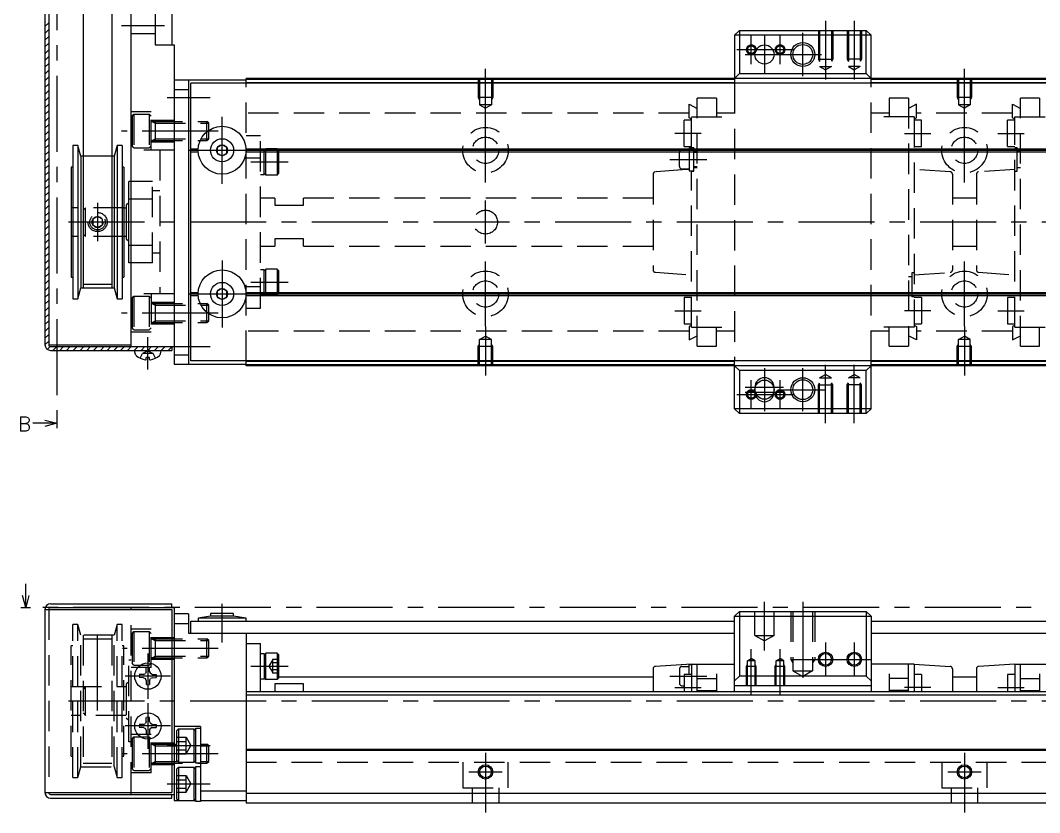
# Model space of a CAD drawing. Extents: x -2 to 804, y -8 to 279.
# Drawn here: x 187.6 to 400.4, y 8 to 173.4 of the extents above; entities that cross this region are included whole.
import ezdxf

# ---------------------------------------------------------------- set-up
doc = ezdxf.new("R2010")
doc.units = 0
doc.header["$LTSCALE"] = 0.5
doc.linetypes.add('CENTER', pattern=[50.8, 31.75, -6.35, 6.35, -6.35])
doc.linetypes.add('DASHED', pattern=[19.05, 12.7, -6.35])
for name, color, linetype in [('MSM_CENTER', 1, 'CENTER'), ('MSM_CONTINUOUS', 7, 'CONTINUOUS'), ('MSM_DASHED', 4, 'DASHED'), ('MSM_NARROW', 5, 'CONTINUOUS'), ('MSM_PART_NUMBER', 7, 'CONTINUOUS')]:
    doc.layers.add(name, color=color, linetype=linetype)
doc.styles.get("Standard").update_dxf_attribs({"font": 'txt.shx', "height": 3, "bigfont": 'bigfont.shx'})

msp = doc.modelspace()

# ---------------------------------------------------------------- linework, layer by layer
at = {"layer": 'MSM_CENTER'}
for p, q in [((195.24, 238.06), (195.24, 90.3)), ((355.74, 173.3), (355.74, 161.09)), ((361.74, 173.3), (361.74, 161.09)), ((217.74, 172.3), (208.74, 172.3)), ((340.24, 164.3), (340.24, 170.3)), ((342.99, 170.3), (342.99, 162.3)), ((346.24, 164.3), (346.24, 170.3)), ((350.99, 161.8), (350.99, 170.8)), ((337.24, 167.3), (349.24, 167.3)), ((338.99, 166.3), (355.49, 166.3)), ((284.74, 153.09), (284.74, 163.3)), ((384.74, 153.09), (384.74, 163.3)), ((218.24, 157.3), (227.24, 157.3)), ((229.74, 139.3), (229.74, 153.3)), ((284.74, 139.55), (284.74, 153.05)), ((384.74, 139.55), (384.74, 153.05)), ((228.94, 150.3), (208.74, 150.3)), ((329.74, 149.8), (324.24, 149.8)), ((372.24, 149.8), (377.74, 149.8)), ((391.74, 149.8), (397.24, 149.8)), ((222.74, 146.3), (236.74, 146.3)), ((277.99, 146.3), (291.49, 146.3)), ((377.99, 146.3), (391.49, 146.3)), ((235.74, 143.86), (243.54, 143.86)), ((323.24, 144.4), (330.94, 144.4)), ((203.74, 135.3), (203.74, 127.3)), ((284.74, 126.8), (284.74, 135.8)), ((797.74, 131.3), (196.24, 131.3)), ((229.74, 123.3), (229.74, 109.3)), ((284.74, 109.55), (284.74, 123.05)), ((384.74, 109.55), (384.74, 123.05)), ((235.74, 118.74), (243.54, 118.74)), ((222.74, 116.3), (236.74, 116.3)), ((277.99, 116.3), (291.49, 116.3)), ((377.99, 116.3), (391.49, 116.3)), ((324.24, 112.8), (329.74, 112.8)), ((377.74, 112.8), (372.24, 112.8)), ((391.74, 112.8), (397.24, 112.8)), ((228.94, 112.3), (208.74, 112.3)), ((284.74, 109.51), (284.74, 99.3)), ((384.74, 109.51), (384.74, 99.3)), ((214.24, 100.54), (214.24, 107.3)), ((218.24, 105.3), (227.24, 105.3)), ((342.99, 100.8), (342.99, 91.8)), ((350.99, 91.8), (350.99, 100.8)), ((355.74, 89.3), (355.74, 101.51)), ((361.74, 89.3), (361.74, 101.51)), ((340.24, 92.3), (340.24, 98.3)), ((346.24, 92.3), (346.24, 98.3)), ((338.99, 96.8), (346.99, 96.8)), ((338.99, 95.8), (346.99, 95.8)), ((346.49, 96.3), (355.49, 96.3)), ((337.24, 95.3), (349.24, 95.3)), ((229.74, 43.5), (229.74, 51.6)), ((342.99, 41.85), (342.99, 52)), ((350.99, 52), (350.99, 34.41)), ((798.74, 50.8), (189.74, 50.8)), ((203.74, 29.3), (203.74, 47.05)), ((355.74, 43.5), (355.74, 36.5)), ((361.74, 43.5), (361.74, 36.5)), ((228.94, 42.3), (208.94, 42.3)), ((214.24, 41.25), (214.24, 31.75)), ((340.24, 32.5), (340.24, 42.15)), ((346.24, 32.5), (346.24, 42.15)), ((235.74, 38.55), (243.54, 38.55)), ((352.24, 40), (365.24, 40)), ((218.99, 36.5), (209.49, 36.5)), ((323.24, 36.5), (330.94, 36.5)), ((324.24, 34.1), (329.74, 34.1)), ((377.74, 34.1), (372.24, 34.1)), ((391.74, 34.1), (397.24, 34.1)), ((797.74, 31.3), (196.24, 31.3)), ((214.24, 30.85), (214.24, 21.35)), ((218.99, 26.1), (209.49, 26.1)), ((218.24, 22), (227.24, 22)), ((228.94, 20.3), (208.94, 20.3)), ((284.74, 20.5), (284.74, 8)), ((384.74, 20.5), (384.74, 8)), ((281.24, 16.5), (288.24, 16.5)), ((381.24, 16.5), (388.24, 16.5)), ((218.24, 14), (227.24, 14))]:
    msp.add_line(p, q, dxfattribs=at)
at = {"layer": 'MSM_CONTINUOUS'}
for p, q in [((210.74, 105.3), (210.74, 232.3)), ((192.74, 231.9), (192.74, 105.7)), ((193.54, 231.9), (193.54, 105.7)), ((215.74, 227.3), (215.74, 168.3)), ((200.74, 216.05), (200.74, 117.55)), ((206.74, 216.05), (206.74, 117.55)), ((219.24, 181.8), (219.24, 168.3)), ((337.74, 171.3), (336.74, 170.3)), ((365.24, 170.3), (336.74, 170.3)), ((336.74, 170.3), (336.74, 160.3)), ((337.74, 171.3), (364.24, 171.3)), ((337.74, 171.3), (337.74, 162.3)), ((365.24, 170.3), (364.24, 171.3)), ((364.24, 162.3), (364.24, 171.3)), ((365.24, 160.3), (365.24, 170.3)), ((215.74, 168.3), (219.74, 168.3)), ((219.74, 168.3), (219.74, 101.6)), ((337.74, 162.3), (336.74, 161.3)), ((337.74, 162.3), (364.24, 162.3)), ((365.24, 161.3), (364.24, 162.3)), ((219.74, 161), (234.74, 161)), ((222.74, 161), (222.74, 101.6)), ((795.24, 160.3), (223.24, 160.3)), ((223.24, 102.3), (223.24, 160.3)), ((784.74, 161.3), (234.74, 161.3)), ((234.74, 160.3), (234.74, 161.3)), ((336.74, 161.1), (234.74, 161.1)), ((336.74, 160.4), (234.74, 160.4)), ((404.24, 161.1), (365.24, 161.1)), ((404.24, 160.4), (365.24, 160.4)), ((219.74, 159), (222.74, 159)), ((198.6, 147.3), (198.6, 115.3)), ((199.63, 147.3), (198.6, 147.3)), ((199.63, 147.3), (199.63, 115.3)), ((200.24, 145.05), (199.63, 147.3)), ((207.84, 147.3), (207.24, 145.05)), ((207.84, 147.3), (207.84, 115.3)), ((208.87, 147.3), (207.84, 147.3)), ((208.87, 147.3), (208.87, 115.3)), ((229.74, 147.45), (228.74, 146.88)), ((228.74, 146.88), (228.74, 145.72)), ((230.74, 146.88), (229.74, 147.45)), ((230.74, 145.72), (230.74, 146.88)), ((200.24, 145.05), (200.24, 117.55)), ((200.74, 145.05), (200.24, 145.05)), ((207.24, 145.05), (206.74, 145.05)), ((207.24, 145.05), (207.24, 117.55)), ((223.24, 146.6), (224.75, 146.6)), ((223.24, 146.3), (224.74, 146.3)), ((223.24, 146), (224.75, 146)), ((228.74, 145.72), (229.74, 145.15)), ((229.74, 145.15), (230.74, 145.72)), ((234.73, 146.6), (783.75, 146.6)), ((234.73, 146), (783.75, 146)), ((234.74, 146.3), (783.74, 146.3)), ((198.24, 142.8), (198.24, 119.8)), ((198.6, 142.8), (198.24, 142.8)), ((209.24, 142.8), (208.87, 142.8)), ((209.24, 142.8), (209.24, 119.8)), ((210.24, 122.8), (210.24, 139.8)), ((210.74, 139.8), (210.24, 139.8)), ((209.24, 134.3), (209.74, 134.3)), ((210.24, 135.3), (209.74, 134.8)), ((209.74, 134.8), (209.74, 127.8)), ((210.24, 136.12), (210.74, 136.12)), ((209.74, 128.3), (209.24, 128.3)), ((209.74, 127.8), (210.24, 127.3)), ((210.24, 126.48), (210.74, 126.48)), ((210.74, 122.8), (210.24, 122.8)), ((198.24, 119.8), (198.6, 119.8)), ((208.87, 119.8), (209.24, 119.8)), ((199.63, 115.3), (200.24, 117.55)), ((200.24, 117.55), (207.24, 117.55)), ((207.24, 117.55), (207.84, 115.3)), ((229.74, 117.45), (228.74, 116.88)), ((230.74, 116.88), (229.74, 117.45)), ((198.6, 115.3), (199.63, 115.3)), ((207.84, 115.3), (208.87, 115.3)), ((223.24, 116.6), (224.75, 116.6)), ((223.24, 116.3), (224.74, 116.3)), ((223.24, 116), (224.75, 116)), ((228.74, 116.88), (228.74, 115.72)), ((228.74, 115.72), (229.74, 115.15)), ((229.74, 115.15), (230.74, 115.72)), ((230.74, 115.72), (230.74, 116.88)), ((234.73, 116.6), (783.75, 116.6)), ((234.73, 116), (783.75, 116)), ((234.74, 116.3), (783.74, 116.3)), ((193.54, 105.7), (210.74, 105.7)), ((193.94, 105.3), (219.74, 105.3)), ((193.94, 104.5), (219.24, 104.5)), ((211.52, 104.1), (211.49, 104.5)), ((216.95, 104.1), (216.99, 104.5)), ((219.24, 105.3), (219.24, 104.5)), ((213.91, 102.62), (213.92, 103)), ((214.55, 103), (213.92, 103)), ((214.57, 102.62), (214.55, 103)), ((219.74, 103.6), (222.74, 103.6)), ((795.24, 102.3), (223.24, 102.3)), ((234.74, 101.3), (234.74, 102.3)), ((336.74, 102.2), (234.74, 102.2)), ((336.74, 92.3), (336.74, 102.3)), ((365.24, 92.3), (365.24, 102.3)), ((404.24, 102.2), (365.24, 102.2)), ((219.74, 101.6), (234.74, 101.6)), ((336.74, 101.5), (234.74, 101.5)), ((784.74, 101.3), (234.74, 101.3)), ((336.74, 101.3), (337.74, 100.3)), ((364.24, 100.3), (337.74, 100.3)), ((337.74, 100.3), (337.74, 91.3)), ((364.24, 100.3), (365.24, 101.3)), ((364.24, 91.3), (364.24, 100.3)), ((404.24, 101.5), (365.24, 101.5)), ((340.99, 96.8), (340.99, 95.8)), ((344.99, 95.8), (344.99, 96.8)), ((336.74, 92.3), (337.74, 91.3)), ((365.24, 92.3), (336.74, 92.3)), ((364.24, 91.3), (365.24, 92.3)), ((192.74, 89.97), (195.24, 89.3)), ((195.24, 90.3), (195.24, 88.3)), ((364.24, 91.3), (337.74, 91.3)), ((195.24, 89.3), (190.24, 89.3)), ((195.24, 89.3), (192.74, 88.63)), ((188.74, 50.8), (188.74, 55.8)), ((188.74, 50.8), (188.07, 53.3)), ((189.41, 53.3), (188.74, 50.8)), ((193.94, 51.6), (219.24, 51.6)), ((219.24, 50.8), (219.24, 51.6)), ((187.74, 50.8), (189.74, 50.8)), ((192.74, 50.4), (219.24, 50.4)), ((192.74, 50.4), (192.74, 12.2)), ((193.94, 50.8), (219.74, 50.8)), ((210.74, 50.4), (210.74, 50.8)), ((219.24, 50.4), (219.24, 12.2)), ((219.74, 50.8), (219.74, 10.5)), ((222.74, 49.5), (219.74, 49.5)), ((222.74, 49.5), (222.74, 45.5)), ((227.34, 49), (224.74, 48.6)), ((232.14, 49.6), (227.34, 49.6)), ((227.34, 49.6), (227.34, 49)), ((232.14, 49), (227.34, 49)), ((232.14, 49), (232.14, 49.6)), ((234.74, 48.6), (232.14, 49)), ((337.74, 50), (336.74, 49)), ((336.74, 33.2), (336.74, 49)), ((336.74, 49), (365.24, 49)), ((337.74, 50), (364.24, 50)), ((337.74, 50), (337.74, 36.5)), ((365.24, 49), (364.24, 50)), ((364.24, 50), (364.24, 36.5)), ((365.24, 49), (365.24, 33.2)), ((219.74, 47.5), (222.74, 47.5)), ((223.24, 45.5), (223.24, 48)), ((223.24, 48), (336.74, 48)), ((234.74, 48.6), (224.74, 48.6)), ((224.74, 48.6), (224.74, 48)), ((234.74, 48), (234.74, 48.6)), ((365.24, 48), (404.24, 48)), ((222.74, 45.5), (336.74, 45.5)), ((234.74, 45.5), (234.74, 10)), ((365.24, 45.5), (404.24, 45.5)), ((234.74, 43.3), (237.74, 43.3)), ((237.74, 33.2), (237.74, 43.3)), ((238.54, 41.15), (237.74, 41.15)), ((238.54, 41), (238.84, 41.3)), ((238.54, 41.15), (238.54, 35.95)), ((238.84, 35.8), (238.84, 41.3)), ((241.24, 41.3), (238.84, 41.3)), ((241.24, 41.3), (241.24, 35.8)), ((241.54, 41), (241.24, 41.3)), ((241.54, 41), (241.54, 36.1)), ((327.74, 39), (320.21, 38.53)), ((327.74, 39), (327.74, 33.2)), ((327.74, 39), (336.74, 39)), ((328.94, 33.2), (328.94, 39)), ((374.24, 39), (365.24, 39)), ((373.04, 33.2), (373.04, 39)), ((374.24, 39), (374.24, 33.2)), ((374.24, 39), (381.77, 38.53)), ((395.24, 39), (387.71, 38.53)), ((395.24, 39), (395.24, 33.2)), ((395.24, 39), (404.24, 39)), ((396.44, 33.2), (396.44, 39)), ((213.31, 36.83), (212.46, 36.82)), ((213.31, 36.17), (212.46, 36.18)), ((213.31, 36.83), (213.72, 37.02)), ((213.91, 37.42), (213.72, 37.02)), ((213.91, 37.42), (213.92, 38.27)), ((214.57, 37.42), (214.55, 38.27)), ((214.57, 37.42), (214.76, 37.02)), ((215.16, 36.83), (214.76, 37.02)), ((215.16, 36.83), (216.01, 36.82)), ((215.16, 36.17), (216.01, 36.18)), ((319.74, 36.3), (241.54, 36.3)), ((319.74, 38.03), (319.74, 33.2)), ((326.24, 36.85), (326.24, 33.2)), ((327.74, 36.85), (326.24, 36.85)), ((332.94, 37), (332.94, 33.2)), ((336.74, 35.5), (337.74, 36.5)), ((364.24, 36.5), (337.74, 36.5)), ((364.24, 36.5), (365.24, 35.5)), ((369.04, 37), (369.04, 33.2)), ((375.74, 36.85), (374.24, 36.85)), ((375.74, 36.85), (375.74, 33.2)), ((382.24, 38.03), (382.24, 33.2)), ((387.24, 36.3), (382.24, 36.3)), ((387.24, 38.03), (387.24, 33.2)), ((393.74, 36.85), (393.74, 33.2)), ((395.24, 36.85), (393.74, 36.85)), ((400.44, 37), (400.44, 33.2)), ((213.31, 36.17), (213.72, 35.98)), ((213.91, 35.58), (213.72, 35.98)), ((213.91, 35.58), (213.92, 34.73)), ((214.57, 35.58), (214.55, 34.73)), ((214.57, 35.58), (214.76, 35.98)), ((215.16, 36.17), (214.76, 35.98)), ((237.74, 35.95), (238.54, 35.95)), ((238.54, 36.1), (238.84, 35.8)), ((241.24, 35.8), (238.84, 35.8)), ((246.74, 34.87), (240.74, 34.87)), ((240.74, 34.87), (240.74, 33.2)), ((241.24, 35.8), (241.54, 36.1)), ((246.74, 33.2), (246.74, 34.87)), ((328.94, 36), (332.94, 36)), ((365.24, 34.5), (336.74, 34.5)), ((373.04, 36), (369.04, 36)), ((396.44, 36), (400.44, 36)), ((784.74, 33.2), (234.74, 33.2)), ((784.74, 32.5), (234.74, 32.5)), ((328.94, 33.5), (332.94, 33.5)), ((373.04, 33.5), (369.04, 33.5)), ((396.44, 33.5), (400.44, 33.5)), ((213.91, 27.02), (213.92, 27.87)), ((214.57, 27.02), (214.55, 27.87)), ((213.31, 26.43), (212.46, 26.42)), ((213.31, 25.77), (212.46, 25.78)), ((213.31, 26.43), (213.72, 26.62)), ((213.31, 25.77), (213.72, 25.58)), ((213.91, 27.02), (213.72, 26.62)), ((213.91, 25.18), (213.72, 25.58)), ((214.57, 27.02), (214.76, 26.62)), ((214.57, 25.18), (214.76, 25.58)), ((215.16, 26.43), (214.76, 26.62)), ((215.16, 25.77), (214.76, 25.58)), ((215.16, 26.43), (216.01, 26.42)), ((215.16, 25.77), (216.01, 25.78)), ((225.24, 26), (219.74, 26)), ((224.24, 18.35), (224.24, 25.65)), ((224.24, 25.65), (225.24, 25.65)), ((225.24, 26), (225.24, 10.35)), ((213.91, 25.18), (213.92, 24.33)), ((214.57, 25.18), (214.55, 24.33)), ((220.24, 25.1), (220.64, 25.5)), ((220.24, 25.1), (220.24, 18.9)), ((220.64, 25.5), (220.64, 18.5)), ((220.64, 25.5), (223.84, 25.5)), ((223.84, 25.5), (223.84, 18.5)), ((224.24, 25.1), (223.84, 25.5)), ((784.74, 21.2), (234.74, 21.2)), ((784.74, 21), (234.74, 21)), ((220.64, 18.5), (220.24, 18.9)), ((220.24, 17.1), (220.64, 17.5)), ((220.24, 17.1), (220.24, 10.9)), ((220.64, 18.5), (223.84, 18.5)), ((220.64, 17.5), (220.64, 10.5)), ((220.64, 17.5), (223.84, 17.5)), ((223.84, 18.5), (224.24, 18.9)), ((223.84, 17.5), (223.84, 10.5)), ((224.24, 17.1), (223.84, 17.5)), ((225.24, 18.35), (224.24, 18.35)), ((224.24, 10.35), (224.24, 17.65)), ((224.24, 17.65), (225.24, 17.65)), ((192.74, 12.2), (219.24, 12.2)), ((193.94, 11.8), (219.74, 11.8)), ((193.94, 11), (219.24, 11)), ((210.74, 11.8), (210.74, 12.2)), ((219.24, 11), (219.24, 11.8)), ((220.64, 10.5), (220.24, 10.9)), ((223.84, 10.5), (224.24, 10.9)), ((234.74, 12.5), (225.24, 12.5)), ((784.74, 12), (234.74, 12)), ((219.74, 10.5), (224.24, 10.5)), ((225.24, 10.35), (224.24, 10.35)), ((225.24, 10.5), (234.74, 10.5)), ((784.74, 10), (234.74, 10))]:
    msp.add_line(p, q, dxfattribs=at)
for centre, radius in [((342.99, 166.3), 2), ((350.99, 166.3), 2.07), ((229.74, 146.3), 5), ((229.74, 146.3), 2.4), ((229.74, 146.3), 1.15), ((229.74, 116.3), 5), ((229.74, 116.3), 2.4), ((229.74, 116.3), 1.15), ((342.99, 96.3), 2), ((350.99, 96.3), 2.07), ((355.74, 40), 1.23), ((361.74, 40), 1.23), ((214.24, 36.5), 2.75), ((214.24, 26.1), 2.75), ((284.74, 16.5), 1.23), ((384.74, 16.5), 1.23)]:
    msp.add_circle(centre, radius, dxfattribs=at)
for centre, radius, start, end in [((193.94, 105.7), 1.2, 180, 270), ((193.94, 105.7), 0.4, 180, 270), ((212.52, 104.18), 1, 185, 226.5733), ((214.24, 106), 3.5, 226.5733, 261.4604), ((213.7, 102.82), 0.284, 272.9383, 315.8128), ((214.77, 102.82), 0.284, 224.1872, 267.0617), ((214.24, 106), 3.5, 278.5396, 313.4267), ((215.95, 104.18), 1, 313.4267, 355), ((342.99, 96.8), 2, 0, 180), ((342.99, 95.8), 2, 180, 0), ((193.94, 50.4), 1.2, 90, 180), ((193.94, 50.4), 0.4, 90, 180), ((320.24, 38.03), 0.5, 93.5763, 180), ((381.74, 38.03), 0.5, 0, 86.4237), ((387.74, 38.03), 0.5, 93.5763, 180), ((214.24, 36.5), 1.8, 169.8876, 190.1124), ((214.24, 36.5), 1.8, 79.8876, 100.1124), ((214.24, 36.5), 1.8, 349.8876, 10.1124), ((214.24, 36.5), 1.8, 259.8876, 280.1124), ((214.24, 26.1), 1.8, 79.8876, 100.1124), ((214.24, 26.1), 1.8, 169.8876, 190.1124), ((214.24, 26.1), 1.8, 349.8876, 10.1124), ((214.24, 26.1), 1.8, 259.8876, 280.1124), ((193.94, 12.2), 1.2, 180, 270), ((193.94, 12.2), 0.4, 180, 270)]:
    msp.add_arc(centre, radius, start, end, dxfattribs=at)
at = {"layer": 'MSM_DASHED'}
for p, q in [((210.74, 170.7), (215.74, 170.7)), ((354.24, 171.3), (354.24, 165.3)), ((354.51, 171.3), (354.51, 163.8)), ((356.97, 171.3), (356.97, 163.8)), ((357.24, 171.3), (357.24, 165.3)), ((360.24, 171.3), (360.24, 165.3)), ((360.51, 171.3), (360.51, 163.8)), ((362.97, 171.3), (362.97, 163.8)), ((363.24, 171.3), (363.24, 165.3)), ((354.24, 165.3), (357.24, 165.3)), ((354.24, 165.3), (354.51, 164.83)), ((357.24, 165.3), (356.97, 164.83)), ((363.24, 165.3), (360.24, 165.3)), ((360.24, 165.3), (360.51, 164.83)), ((363.24, 165.3), (362.97, 164.83)), ((354.51, 163.8), (355.74, 163.09)), ((354.51, 163.8), (356.97, 163.8)), ((356.97, 163.8), (355.74, 163.09)), ((360.51, 163.8), (361.74, 163.09)), ((362.97, 163.8), (360.51, 163.8)), ((362.97, 163.8), (361.74, 163.09)), ((234.74, 102.3), (234.74, 160.3)), ((283.24, 161.3), (283.24, 157.3)), ((283.51, 161.3), (283.51, 155.8)), ((285.97, 161.3), (285.97, 155.8)), ((286.24, 161.3), (286.24, 157.3)), ((336.74, 160.3), (336.74, 102.3)), ((365.24, 102.3), (365.24, 160.3)), ((383.24, 161.3), (383.24, 157.3)), ((383.51, 161.3), (383.51, 155.8)), ((385.97, 161.3), (385.97, 155.8)), ((386.24, 161.3), (386.24, 157.3)), ((286.24, 157.3), (283.24, 157.3)), ((283.24, 157.3), (283.51, 156.83)), ((283.51, 155.8), (284.74, 155.09)), ((285.97, 155.8), (283.51, 155.8)), ((285.97, 155.8), (284.74, 155.09)), ((286.24, 157.3), (285.97, 156.83)), ((327.24, 155.89), (328.94, 155.04)), ((327.24, 153.1), (327.24, 155.89)), ((332.94, 157.2), (328.94, 157.2)), ((328.94, 105.4), (328.94, 157.2)), ((332.94, 157.2), (332.94, 153.25)), ((373.04, 157.2), (369.04, 157.2)), ((369.04, 157.2), (369.04, 153.25)), ((373.04, 157.2), (373.04, 105.4)), ((374.74, 155.89), (373.04, 155.04)), ((374.74, 153.1), (374.74, 155.89)), ((383.24, 157.3), (383.51, 156.83)), ((386.24, 157.3), (383.24, 157.3)), ((385.97, 155.8), (383.51, 155.8)), ((383.51, 155.8), (384.74, 155.09)), ((385.97, 155.8), (384.74, 155.09)), ((386.24, 157.3), (385.97, 156.83)), ((394.74, 155.89), (396.44, 155.04)), ((394.74, 153.1), (394.74, 155.89)), ((396.44, 105.4), (396.44, 157.2)), ((400.44, 157.2), (396.44, 157.2)), ((400.44, 157.2), (400.44, 153.25)), ((214.94, 154.3), (210.74, 154.3)), ((210.94, 153.4), (211.34, 153.8)), ((210.94, 153.4), (210.94, 147.2)), ((211.34, 153.8), (211.34, 146.8)), ((211.34, 153.8), (214.54, 153.8)), ((214.54, 153.8), (214.54, 146.8)), ((214.94, 153.4), (214.54, 153.8)), ((214.94, 146.3), (214.94, 154.3)), ((327.24, 154.05), (234.74, 154.05)), ((327.74, 146.8), (327.74, 153.25)), ((327.74, 153.25), (336.74, 153.25)), ((336.74, 154.05), (332.94, 154.05)), ((369.04, 154.05), (365.24, 154.05)), ((374.24, 153.25), (365.24, 153.25)), ((374.24, 153.25), (374.24, 109.35)), ((394.74, 154.05), (374.74, 154.05)), ((395.24, 153.25), (404.24, 153.25)), ((395.24, 109.35), (395.24, 153.25)), ((214.94, 152.55), (219.74, 152.55)), ((215.04, 152.33), (215.74, 151.92)), ((215.14, 152.3), (226.56, 152.3)), ((215.74, 152.3), (215.74, 148.3)), ((215.74, 151.92), (226.94, 151.92)), ((226.56, 148.3), (226.56, 152.3)), ((226.94, 151.92), (226.56, 152.3)), ((226.94, 148.68), (226.94, 151.92)), ((326.24, 147.05), (326.24, 152.55)), ((327.74, 152.55), (326.24, 152.55)), ((327.74, 152.8), (327.24, 153.1)), ((374.24, 152.8), (374.74, 153.1)), ((375.74, 152.55), (374.24, 152.55)), ((375.74, 147.05), (375.74, 152.55)), ((393.74, 147.05), (393.74, 152.55)), ((395.24, 152.55), (393.74, 152.55)), ((395.24, 152.8), (394.74, 153.1)), ((237.74, 149.3), (234.74, 149.3)), ((237.74, 113.3), (237.74, 149.3)), ((211.34, 146.8), (210.94, 147.2)), ((214.54, 146.8), (214.94, 147.2)), ((214.94, 148.05), (219.74, 148.05)), ((215.04, 148.27), (215.74, 148.68)), ((215.14, 148.3), (226.56, 148.3)), ((215.74, 148.68), (226.94, 148.68)), ((226.56, 148.3), (226.94, 148.68)), ((326.24, 147.05), (327.74, 147.05)), ((327.74, 146.9), (328.24, 146.9)), ((328.24, 141.9), (328.24, 146.9)), ((374.24, 147.05), (375.74, 147.05)), ((393.74, 147.05), (395.24, 147.05)), ((395.24, 146.9), (395.74, 146.9)), ((395.74, 141.9), (395.74, 146.9)), ((206.74, 145.05), (200.74, 145.05)), ((219.74, 146.3), (210.74, 146.3)), ((211.34, 146.8), (214.54, 146.8)), ((216.74, 146.3), (216.74, 116.3)), ((234.74, 144.72), (237.74, 144.72)), ((238.54, 146.46), (237.74, 146.46)), ((238.54, 146.31), (238.84, 146.61)), ((238.54, 141.26), (238.54, 146.46)), ((238.84, 141.11), (238.84, 146.61)), ((241.24, 146.61), (238.84, 146.61)), ((241.24, 146.61), (241.24, 141.11)), ((241.54, 146.31), (241.24, 146.61)), ((241.54, 146.31), (241.54, 141.41)), ((325.24, 142.9), (325.24, 145.9)), ((325.74, 146.4), (327.24, 146.4)), ((327.24, 146.8), (327.24, 142)), ((328.24, 146.8), (327.24, 146.8)), ((328.24, 146.1), (328.94, 146.1)), ((328.24, 145.9), (328.94, 145.9)), ((395.74, 146.1), (396.44, 146.1)), ((328.24, 142.9), (328.94, 142.9)), ((328.24, 142.7), (328.94, 142.7)), ((395.74, 142.7), (396.44, 142.7)), ((237.74, 141.26), (238.54, 141.26)), ((238.54, 141.41), (238.84, 141.11)), ((241.24, 141.11), (238.84, 141.11)), ((241.24, 141.11), (241.54, 141.41)), ((319.74, 141.29), (319.74, 121.31)), ((326.73, 142.29), (320.2, 141.79)), ((325.74, 142.4), (327.24, 142.4)), ((327.24, 142.29), (326.73, 142.29)), ((327.24, 142), (328.24, 142)), ((327.74, 109.35), (327.74, 142)), ((327.74, 141.9), (328.24, 141.9)), ((381.77, 141.79), (374.24, 142.3)), ((382.24, 141.29), (382.24, 121.31)), ((387.24, 141.29), (387.24, 121.31)), ((395.24, 142.3), (387.7, 141.79)), ((395.24, 141.9), (395.74, 141.9)), ((215.24, 139.8), (210.74, 139.8)), ((215.24, 122.8), (215.24, 139.8)), ((216.74, 137.8), (215.24, 137.8)), ((240.74, 136.3), (237.74, 136.3)), ((240.74, 136.3), (240.74, 134.8)), ((246.74, 134.8), (246.74, 136.3)), ((319.74, 136.3), (246.74, 136.3)), ((387.24, 136.3), (382.24, 136.3)), ((209.24, 134.3), (198.24, 134.3)), ((201.24, 134.3), (200.74, 133.8)), ((201.24, 128.3), (201.24, 134.3)), ((210.74, 136.12), (215.24, 136.12)), ((240.74, 134.8), (246.74, 134.8)), ((203.74, 132.45), (202.74, 131.88)), ((204.74, 131.88), (203.74, 132.45)), ((202.74, 131.88), (202.74, 130.72)), ((202.74, 130.72), (203.74, 130.15)), ((203.74, 130.15), (204.74, 130.72)), ((204.74, 130.72), (204.74, 131.88)), ((209.24, 128.3), (198.24, 128.3)), ((200.74, 128.8), (201.24, 128.3)), ((246.74, 127.8), (240.74, 127.8)), ((240.74, 127.8), (240.74, 126.3)), ((246.74, 126.3), (246.74, 127.8)), ((210.74, 126.48), (215.24, 126.48)), ((237.74, 126.3), (240.74, 126.3)), ((246.74, 126.3), (319.74, 126.3)), ((382.24, 126.3), (387.24, 126.3)), ((216.74, 124.8), (215.24, 124.8)), ((215.24, 122.8), (210.74, 122.8)), ((238.54, 121.34), (237.74, 121.34)), ((238.54, 121.19), (238.84, 121.49)), ((238.54, 116.14), (238.54, 121.34)), ((241.24, 121.49), (238.84, 121.49)), ((238.84, 115.99), (238.84, 121.49)), ((241.54, 121.19), (241.24, 121.49)), ((241.24, 121.49), (241.24, 115.99)), ((241.54, 121.19), (241.54, 116.29)), ((320.2, 120.81), (327.74, 120.3)), ((373.74, 119.9), (373.04, 119.9)), ((373.74, 120.7), (373.74, 115.7)), ((374.24, 120.7), (373.74, 120.7)), ((374.24, 120.3), (381.77, 120.81)), ((387.7, 120.81), (395.24, 120.3)), ((200.74, 118.31), (206.74, 118.31)), ((234.74, 117.88), (237.74, 117.88)), ((219.74, 116.3), (210.74, 116.3)), ((210.94, 115.4), (211.34, 115.8)), ((210.94, 115.4), (210.94, 109.2)), ((211.34, 115.8), (211.34, 108.8)), ((211.34, 115.8), (214.54, 115.8)), ((214.54, 115.8), (214.54, 108.8)), ((214.94, 115.4), (214.54, 115.8)), ((214.94, 116.3), (214.94, 108.3)), ((237.74, 116.14), (238.54, 116.14)), ((238.54, 116.29), (238.84, 115.99)), ((241.24, 115.99), (238.84, 115.99)), ((241.24, 115.99), (241.54, 116.29)), ((326.24, 115.55), (326.24, 110.05)), ((327.74, 115.55), (326.24, 115.55)), ((373.74, 116.5), (373.04, 116.5)), ((374.24, 115.7), (373.74, 115.7)), ((375.74, 115.55), (374.24, 115.55)), ((375.74, 115.55), (375.74, 110.05)), ((393.74, 115.55), (393.74, 110.05)), ((395.24, 115.55), (393.74, 115.55)), ((214.94, 114.55), (219.74, 114.55)), ((215.04, 114.33), (215.74, 113.92)), ((215.14, 114.3), (226.56, 114.3)), ((215.74, 114.3), (215.74, 110.3)), ((215.74, 113.92), (226.94, 113.92)), ((226.56, 110.3), (226.56, 114.3)), ((226.94, 113.92), (226.56, 114.3)), ((226.94, 110.68), (226.94, 113.92)), ((234.74, 113.3), (237.74, 113.3)), ((215.04, 110.27), (215.74, 110.68)), ((215.74, 110.68), (226.94, 110.68)), ((226.56, 110.3), (226.94, 110.68)), ((211.34, 108.8), (210.94, 109.2)), ((211.34, 108.8), (214.54, 108.8)), ((214.54, 108.8), (214.94, 109.2)), ((214.94, 110.05), (219.74, 110.05)), ((215.14, 110.3), (226.56, 110.3)), ((327.24, 108.55), (234.74, 108.55)), ((326.24, 110.05), (327.74, 110.05)), ((327.74, 109.8), (327.24, 109.5)), ((327.24, 109.5), (327.24, 106.71)), ((327.74, 109.35), (336.74, 109.35)), ((332.94, 105.4), (332.94, 109.35)), ((336.74, 108.55), (332.94, 108.55)), ((374.24, 109.35), (365.24, 109.35)), ((369.04, 108.55), (365.24, 108.55)), ((369.04, 105.4), (369.04, 109.35)), ((374.24, 110.05), (375.74, 110.05)), ((374.24, 109.8), (374.74, 109.5)), ((374.74, 109.5), (374.74, 106.71)), ((394.74, 108.55), (374.74, 108.55)), ((393.74, 110.05), (395.24, 110.05)), ((395.24, 109.8), (394.74, 109.5)), ((394.74, 109.5), (394.74, 106.71)), ((395.24, 109.35), (404.24, 109.35)), ((400.44, 105.4), (400.44, 109.35)), ((214.94, 108.3), (210.74, 108.3)), ((283.51, 106.8), (284.74, 107.51)), ((283.51, 101.3), (283.51, 106.8)), ((285.97, 106.8), (283.51, 106.8)), ((285.97, 106.8), (284.74, 107.51)), ((285.97, 101.3), (285.97, 106.8)), ((327.24, 106.71), (328.94, 107.56)), ((374.74, 106.71), (373.04, 107.56)), ((383.51, 106.8), (384.74, 107.51)), ((383.51, 101.3), (383.51, 106.8)), ((385.97, 106.8), (383.51, 106.8)), ((385.97, 106.8), (384.74, 107.51)), ((385.97, 101.3), (385.97, 106.8)), ((394.74, 106.71), (396.44, 107.56)), ((214.24, 104.43), (213.09, 103.83)), ((214.24, 104.43), (215.38, 103.83)), ((283.24, 105.3), (283.51, 105.77)), ((283.24, 101.3), (283.24, 105.3)), ((286.24, 105.3), (283.24, 105.3)), ((286.24, 105.3), (285.97, 105.77)), ((286.24, 101.3), (286.24, 105.3)), ((328.94, 105.4), (332.94, 105.4)), ((369.04, 105.4), (373.04, 105.4)), ((383.24, 105.3), (383.51, 105.77)), ((383.24, 101.3), (383.24, 105.3)), ((386.24, 105.3), (383.24, 105.3)), ((386.24, 105.3), (385.97, 105.77)), ((386.24, 101.3), (386.24, 105.3)), ((396.44, 105.4), (400.44, 105.4)), ((212.63, 102.89), (213.09, 103.83)), ((215.38, 103.83), (213.09, 103.83)), ((215.84, 102.89), (215.38, 103.83)), ((354.51, 98.8), (355.74, 99.51)), ((354.51, 91.3), (354.51, 98.8)), ((354.51, 98.8), (356.97, 98.8)), ((356.97, 98.8), (355.74, 99.51)), ((356.97, 91.3), (356.97, 98.8)), ((360.51, 98.8), (361.74, 99.51)), ((360.51, 91.3), (360.51, 98.8)), ((362.97, 98.8), (360.51, 98.8)), ((362.97, 98.8), (361.74, 99.51)), ((362.97, 91.3), (362.97, 98.8)), ((354.24, 97.3), (354.51, 97.77)), ((354.24, 91.3), (354.24, 97.3)), ((354.24, 97.3), (357.24, 97.3)), ((357.24, 97.3), (356.97, 97.77)), ((357.24, 91.3), (357.24, 97.3)), ((360.24, 97.3), (360.51, 97.77)), ((360.24, 91.3), (360.24, 97.3)), ((363.24, 97.3), (360.24, 97.3)), ((363.24, 97.3), (362.97, 97.77)), ((363.24, 91.3), (363.24, 97.3)), ((193.54, 50.4), (193.54, 12.2)), ((210.74, 12.2), (210.74, 50.4)), ((340.99, 45), (340.99, 50)), ((344.99, 45), (344.99, 50)), ((348.49, 50), (348.49, 40)), ((348.92, 50), (348.92, 37.6)), ((353.05, 50), (353.05, 37.6)), ((353.49, 50), (353.49, 40)), ((198.6, 15.3), (198.6, 47.3)), ((199.63, 47.3), (198.6, 47.3)), ((199.63, 15.3), (199.63, 47.3)), ((200.24, 45.05), (199.63, 47.3)), ((207.84, 47.3), (207.24, 45.05)), ((207.84, 15.3), (207.84, 47.3)), ((208.87, 47.3), (207.84, 47.3)), ((208.87, 15.3), (208.87, 47.3)), ((200.24, 17.55), (200.24, 45.05)), ((207.24, 45.05), (200.24, 45.05)), ((200.74, 45.05), (200.74, 17.55)), ((206.74, 45.05), (206.74, 17.55)), ((207.24, 17.55), (207.24, 45.05)), ((214.94, 46.3), (210.74, 46.3)), ((210.94, 45.4), (211.34, 45.8)), ((210.94, 45.4), (210.94, 39.2)), ((211.34, 45.8), (211.34, 38.8)), ((211.34, 45.8), (214.54, 45.8)), ((214.54, 45.8), (214.54, 38.8)), ((214.94, 45.4), (214.54, 45.8)), ((214.94, 38.3), (214.94, 46.3)), ((340.99, 45), (344.99, 45)), ((340.99, 45), (342.99, 43.85)), ((344.99, 45), (342.99, 43.85)), ((198.24, 19.8), (198.24, 42.8)), ((198.6, 42.8), (198.24, 42.8)), ((200.74, 44.29), (206.74, 44.29)), ((209.24, 42.8), (208.87, 42.8)), ((209.24, 19.8), (209.24, 42.8)), ((214.94, 44.55), (219.74, 44.55)), ((215.04, 44.33), (215.74, 43.92)), ((215.14, 44.3), (226.56, 44.3)), ((215.74, 44.3), (215.74, 40.3)), ((215.74, 43.92), (226.94, 43.92)), ((226.56, 40.3), (226.56, 44.3)), ((226.94, 43.92), (226.56, 44.3)), ((226.94, 40.68), (226.94, 43.92)), ((215.04, 40.27), (215.74, 40.68)), ((215.74, 40.68), (226.94, 40.68)), ((226.56, 40.3), (226.94, 40.68)), ((210.24, 22.8), (210.24, 39.8)), ((210.74, 39.8), (210.24, 39.8)), ((211.34, 38.8), (210.94, 39.2)), ((211.34, 38.8), (214.54, 38.8)), ((214.54, 38.8), (214.94, 39.2)), ((214.94, 40.05), (219.74, 40.05)), ((215.14, 40.3), (226.56, 40.3)), ((240.24, 39.8), (239.51, 38.55)), ((239.51, 38.55), (240.24, 37.3)), ((240.24, 39.99), (240.24, 37.11)), ((241.54, 39.99), (240.24, 39.99)), ((241.54, 39.27), (240.24, 39.27)), ((325.74, 38.5), (327.24, 38.5)), ((327.24, 36.85), (327.24, 38.9)), ((327.24, 38.9), (327.74, 38.9)), ((339.24, 38.5), (339.45, 38.87)), ((339.24, 34.5), (339.24, 38.5)), ((341.24, 38.5), (339.24, 38.5)), ((339.45, 39.7), (340.24, 40.15)), ((339.45, 34.5), (339.45, 39.7)), ((341.02, 39.7), (339.45, 39.7)), ((341.02, 39.7), (340.24, 40.15)), ((341.02, 34.5), (341.02, 39.7)), ((341.24, 38.5), (341.02, 38.87)), ((341.24, 34.5), (341.24, 38.5)), ((345.24, 38.5), (345.45, 38.87)), ((345.24, 34.5), (345.24, 38.5)), ((347.24, 38.5), (345.24, 38.5)), ((345.45, 39.7), (346.24, 40.15)), ((345.45, 34.5), (345.45, 39.7)), ((347.02, 39.7), (345.45, 39.7)), ((347.02, 39.7), (346.24, 40.15)), ((347.02, 34.5), (347.02, 39.7)), ((347.24, 38.5), (347.02, 38.87)), ((347.24, 34.5), (347.24, 38.5)), ((348.49, 40), (353.49, 40)), ((348.49, 40), (348.92, 39.25)), ((353.49, 40), (353.05, 39.25)), ((214.94, 38.3), (210.74, 38.3)), ((241.54, 37.83), (240.24, 37.83)), ((241.54, 37.11), (240.24, 37.11)), ((325.24, 38), (325.24, 35)), ((348.92, 37.6), (353.05, 37.6)), ((348.92, 37.6), (350.99, 36.41)), ((353.05, 37.6), (350.99, 36.41)), ((198.24, 34.3), (209.74, 34.3)), ((201.24, 34.3), (200.74, 33.8)), ((201.24, 28.3), (201.24, 34.3)), ((210.24, 35.3), (209.74, 34.8)), ((209.74, 34.8), (209.74, 27.8)), ((325.74, 34.5), (326.24, 34.5)), ((209.74, 28.3), (198.24, 28.3)), ((200.74, 28.8), (201.24, 28.3)), ((209.74, 27.8), (210.24, 27.3)), ((214.94, 24.3), (210.74, 24.3)), ((210.94, 23.4), (211.34, 23.8)), ((211.34, 23.8), (211.34, 16.8)), ((211.34, 23.8), (214.54, 23.8)), ((214.54, 23.8), (214.54, 16.8)), ((214.94, 23.4), (214.54, 23.8)), ((214.94, 16.3), (214.94, 24.3)), ((220.24, 23.73), (222.24, 23.73)), ((222.24, 23.73), (223.24, 22)), ((222.24, 20.27), (222.24, 23.73)), ((210.74, 22.8), (210.24, 22.8)), ((210.94, 23.4), (210.94, 17.2)), ((214.94, 22.55), (219.74, 22.55)), ((215.04, 22.33), (215.74, 21.92)), ((215.14, 22.3), (220.24, 22.3)), ((215.74, 22.3), (215.74, 18.3)), ((215.74, 21.92), (220.24, 21.92)), ((220.24, 22.87), (222.24, 22.87)), ((222.24, 20.27), (223.24, 22)), ((225.24, 22.3), (226.56, 22.3)), ((225.24, 21.92), (226.94, 21.92)), ((226.56, 18.3), (226.56, 22.3)), ((226.94, 21.92), (226.56, 22.3)), ((226.94, 18.68), (226.94, 21.92)), ((198.24, 19.8), (198.6, 19.8)), ((208.87, 19.8), (209.24, 19.8)), ((220.24, 21.13), (222.24, 21.13)), ((220.24, 20.27), (222.24, 20.27)), ((199.63, 15.3), (200.24, 17.55)), ((200.24, 17.55), (207.24, 17.55)), ((200.74, 18.31), (206.74, 18.31)), ((207.24, 17.55), (207.84, 15.3)), ((211.34, 16.8), (210.94, 17.2)), ((214.54, 16.8), (214.94, 17.2)), ((214.94, 18.05), (219.74, 18.05)), ((215.04, 18.27), (215.74, 18.68)), ((215.14, 18.3), (226.56, 18.3)), ((215.74, 18.68), (220.46, 18.68)), ((224.02, 18.68), (224.24, 18.68)), ((225.24, 18.68), (226.94, 18.68)), ((226.56, 18.3), (226.94, 18.68)), ((234.74, 18.5), (784.74, 18.5)), ((279.99, 18.5), (279.99, 13.2)), ((289.49, 13.2), (289.49, 18.5)), ((379.99, 18.5), (379.99, 13.2)), ((389.49, 13.2), (389.49, 18.5)), ((198.6, 15.3), (199.63, 15.3)), ((207.84, 15.3), (208.87, 15.3)), ((214.94, 16.3), (210.74, 16.3)), ((211.34, 16.8), (214.54, 16.8)), ((220.24, 15.73), (222.24, 15.73)), ((222.24, 15.73), (223.24, 14)), ((222.24, 12.27), (222.24, 15.73)), ((220.24, 14.87), (222.24, 14.87)), ((220.24, 13.13), (222.24, 13.13)), ((222.24, 12.27), (223.24, 14)), ((279.99, 13.2), (289.49, 13.2)), ((281.99, 13.2), (281.99, 10)), ((287.49, 13.2), (287.49, 10)), ((379.99, 13.2), (389.49, 13.2)), ((381.99, 13.2), (381.99, 10)), ((387.49, 13.2), (387.49, 10)), ((220.24, 12.27), (222.24, 12.27))]:
    msp.add_line(p, q, dxfattribs=at)
for centre, radius in [((340.24, 167.3), 1), ((346.24, 167.3), 1), ((340.24, 167.3), 0.783), ((346.24, 167.3), 0.783), ((284.74, 146.3), 4.75), ((284.74, 146.3), 2.75), ((384.74, 146.3), 4.75), ((384.74, 146.3), 2.75), ((203.74, 131.3), 2), ((203.74, 131.3), 1.62), ((203.74, 131.3), 1.15), ((284.74, 131.3), 2.5), ((284.74, 116.3), 4.75), ((384.74, 116.3), 4.75), ((284.74, 116.3), 2.75), ((384.74, 116.3), 2.75), ((340.24, 95.3), 1), ((340.24, 95.3), 0.783), ((346.24, 95.3), 1), ((346.24, 95.3), 0.783)]:
    msp.add_circle(centre, radius, dxfattribs=at)
for centre, radius, start, end in [((215.14, 152.5), 0.2, 180, 270), ((215.14, 148.1), 0.2, 90, 180), ((325.74, 145.9), 0.5, 90, 180), ((325.74, 142.9), 0.5, 180, 270), ((320.24, 141.29), 0.5, 94.3825, 180), ((381.74, 141.29), 0.5, 0, 86.1409), ((387.74, 141.29), 0.5, 93.8591, 180), ((320.24, 121.31), 0.5, 180, 266.1409), ((381.74, 121.31), 0.5, 273.8591, 0), ((387.74, 121.31), 0.5, 180, 266.1409), ((215.14, 114.5), 0.2, 180, 270), ((215.14, 110.1), 0.2, 90, 180), ((215.14, 44.5), 0.2, 180, 270), ((215.14, 40.1), 0.2, 90, 180), ((325.74, 38), 0.5, 90, 180), ((325.74, 35), 0.5, 180, 270), ((215.14, 22.5), 0.2, 180, 270), ((215.14, 18.1), 0.2, 90, 180)]:
    msp.add_arc(centre, radius, start, end, dxfattribs=at)
at = {"layer": 'MSM_NARROW'}
for p, q in [((192.74, 172.11), (193.54, 172.91)), ((192.74, 170.7), (193.54, 171.5)), ((192.74, 169.28), (193.54, 170.08)), ((192.74, 167.87), (193.54, 168.67)), ((192.74, 166.46), (193.54, 167.26)), ((192.74, 165.04), (193.54, 165.84)), ((192.74, 163.63), (193.54, 164.43)), ((192.74, 162.21), (193.54, 163.01)), ((192.74, 160.8), (193.54, 161.6)), ((192.74, 159.38), (193.54, 160.18)), ((192.74, 157.97), (193.54, 158.77)), ((192.74, 156.56), (193.54, 157.36)), ((192.74, 155.14), (193.54, 155.94)), ((192.74, 153.73), (193.54, 154.53)), ((192.74, 152.31), (193.54, 153.11)), ((192.74, 150.9), (193.54, 151.7)), ((192.74, 149.48), (193.54, 150.28)), ((192.74, 148.07), (193.54, 148.87)), ((192.74, 146.66), (193.54, 147.46)), ((192.74, 145.24), (193.54, 146.04)), ((192.74, 143.83), (193.54, 144.63)), ((192.74, 142.41), (193.54, 143.21)), ((192.74, 141), (193.54, 141.8)), ((192.74, 139.59), (193.54, 140.39)), ((192.74, 138.17), (193.54, 138.97)), ((192.74, 136.76), (193.54, 137.56)), ((192.74, 135.34), (193.54, 136.14)), ((192.74, 133.93), (193.54, 134.73)), ((192.74, 132.51), (193.54, 133.31)), ((192.74, 131.1), (193.54, 131.9)), ((192.74, 129.69), (193.54, 130.49)), ((192.74, 128.27), (193.54, 129.07)), ((192.74, 126.86), (193.54, 127.66)), ((192.74, 125.44), (193.54, 126.24)), ((192.74, 124.03), (193.54, 124.83)), ((192.74, 122.61), (193.54, 123.41)), ((192.74, 121.2), (193.54, 122)), ((192.74, 119.79), (193.54, 120.59)), ((192.74, 118.37), (193.54, 119.17)), ((192.74, 116.96), (193.54, 117.76)), ((192.74, 115.54), (193.54, 116.34)), ((192.74, 114.13), (193.54, 114.93)), ((192.74, 112.71), (193.54, 113.51)), ((192.74, 111.3), (193.54, 112.1)), ((192.74, 109.89), (193.54, 110.69)), ((192.74, 108.47), (193.54, 109.27)), ((192.74, 107.06), (193.54, 107.86)), ((192.74, 105.65), (193.54, 106.44)), ((193.23, 104.73), (193.82, 105.32)), ((194.42, 104.5), (195.22, 105.3)), ((195.83, 104.5), (196.63, 105.3)), ((197.25, 104.5), (198.05, 105.3)), ((198.66, 104.5), (199.46, 105.3)), ((200.08, 104.5), (200.88, 105.3)), ((201.49, 104.5), (202.29, 105.3)), ((202.91, 104.5), (203.71, 105.3)), ((204.32, 104.5), (205.12, 105.3)), ((205.73, 104.5), (206.53, 105.3)), ((207.15, 104.5), (207.95, 105.3)), ((208.56, 104.5), (209.36, 105.3)), ((209.98, 104.5), (210.78, 105.3)), ((211.39, 104.5), (212.19, 105.3)), ((212.81, 104.5), (213.61, 105.3)), ((214.22, 104.5), (215.02, 105.3)), ((215.63, 104.5), (216.43, 105.3)), ((217.05, 104.5), (217.85, 105.3)), ((218.46, 104.5), (219.24, 105.27))]:
    msp.add_line(p, q, dxfattribs=at)
for centre, radius in [((350.99, 166.3), 2.5), ((350.99, 96.3), 2.5), ((355.74, 40), 1.5), ((361.74, 40), 1.5), ((284.74, 16.5), 1.5), ((384.74, 16.5), 1.5)]:
    msp.add_circle(centre, radius, dxfattribs=at)

# ---------------------------------------------------------------- texts
at = {"layer": 'MSM_PART_NUMBER'}
msp.add_text('B', height=3, dxfattribs=at).set_placement((187.11, 87.65))

doc.saveas('drawing.dxf')
